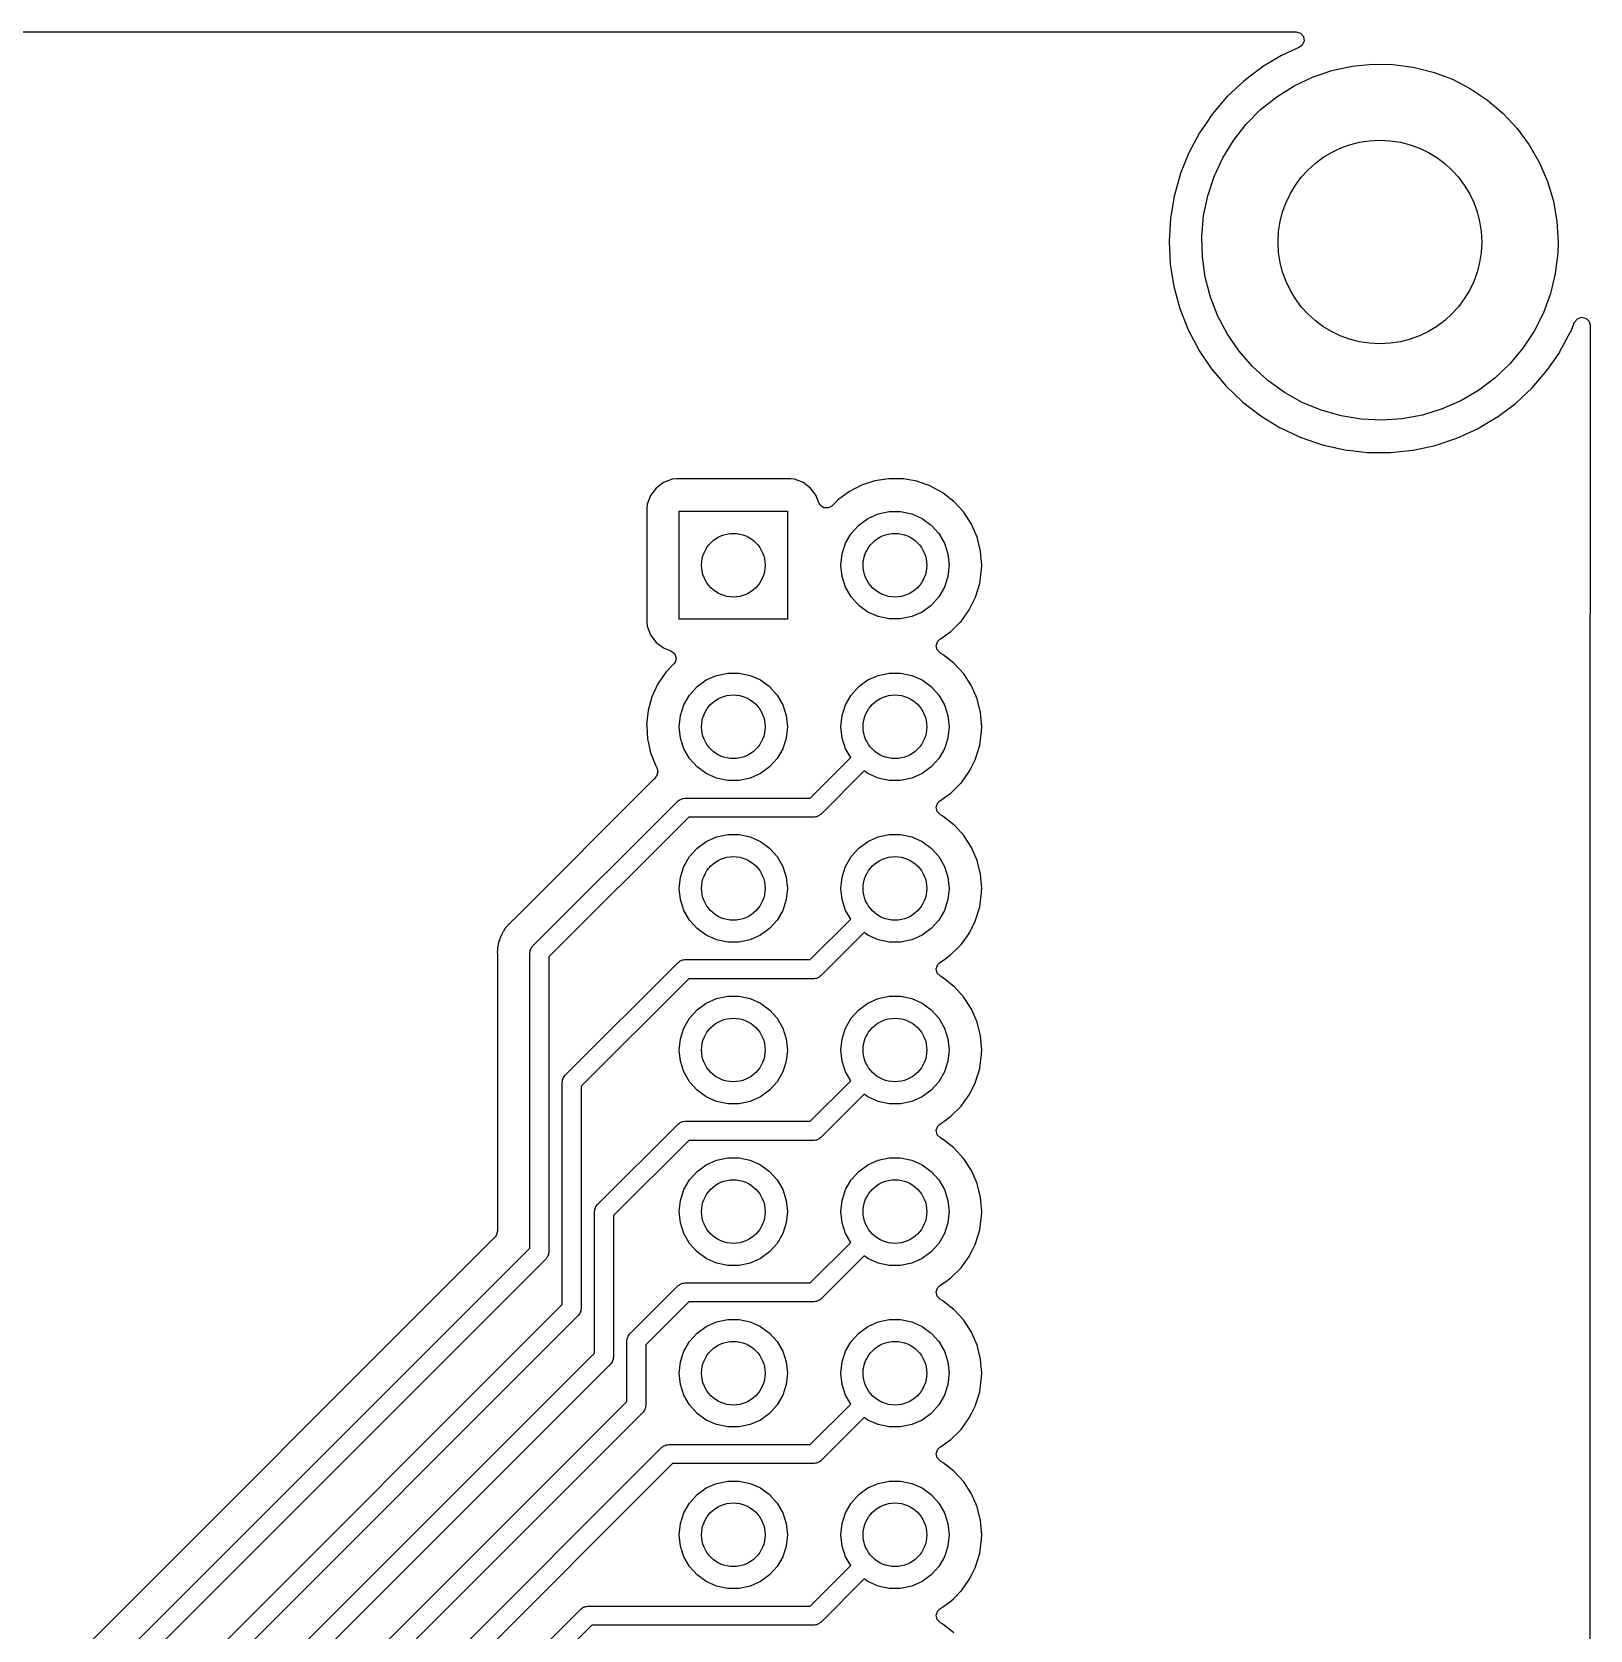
# Model space of a CAD drawing. Extents: x 122.4 to 173.5, y -134.1 to -70.4.
# Drawn here: x 149 to 173.48, y -95.48 to -70.36 of the extents above; entities that cross this region are included whole.
import ezdxf

# ---------------------------------------------------------------- set-up
doc = ezdxf.new("R2010")
doc.units = 0
doc.layers.add('BLACK', color=7, linetype='CONTINUOUS')

msp = doc.modelspace()

# ---------------------------------------------------------------- linework, layer by layer
at = {"layer": 'BLACK', "linetype": 'CONTINUOUS'}
for p, q in [((147.931, -70.3585), (168.865, -70.3585)), ((168.865, -70.3585), (168.933, -70.3785)), ((168.96, -70.567), (168.918, -70.599)), ((168.933, -70.3785), (168.98, -70.4322)), ((168.99, -70.5024), (168.96, -70.567)), ((168.98, -70.4322), (168.99, -70.5024)), ((168.635, -70.7291), (168.327, -70.9131)), ((168.918, -70.599), (168.635, -70.7291)), ((168.14, -71.0547), (168.041, -71.1293)), ((168.324, -70.9152), (168.14, -71.0547)), ((168.327, -70.9131), (168.324, -70.9152)), ((168.324, -70.9152), (168.324, -70.9152)), ((168.831, -71.2063), (169.122, -71.0676)), ((169.122, -71.0676), (169.427, -70.9631)), ((169.427, -70.9631), (169.742, -70.8945)), ((169.742, -70.8945), (170.063, -70.8625)), ((170.063, -70.8625), (170.385, -70.8675)), ((170.385, -70.8675), (170.705, -70.9096)), ((170.705, -70.9096), (171.017, -70.9881)), ((171.017, -70.9881), (171.319, -71.1021)), ((168.041, -71.1293), (167.781, -71.375)), ((168.558, -71.3776), (168.831, -71.2063)), ((171.319, -71.1021), (171.605, -71.2499)), ((171.605, -71.2499), (171.873, -71.4297)), ((167.771, -71.386), (167.548, -71.6475)), ((167.778, -71.3776), (167.771, -71.386)), ((167.781, -71.375), (167.778, -71.3776)), ((167.778, -71.3776), (167.778, -71.3776)), ((168.08, -71.8083), (168.306, -71.5792)), ((168.306, -71.5792), (168.558, -71.3776)), ((171.873, -71.4297), (172.118, -71.6391)), ((167.453, -71.7871), (167.346, -71.9436)), ((167.546, -71.6504), (167.453, -71.7871)), ((167.548, -71.6475), (167.546, -71.6504)), ((167.546, -71.6504), (167.546, -71.6504)), ((167.881, -72.062), (168.08, -71.8083)), ((172.118, -71.6391), (172.337, -71.8752)), ((167.346, -71.9436), (167.177, -72.2597)), ((167.712, -72.3369), (167.881, -72.062)), ((172.337, -71.8752), (172.528, -72.135)), ((167.177, -72.2597), (167.043, -72.5922)), ((167.577, -72.6293), (167.712, -72.3369)), ((172.528, -72.135), (172.688, -72.415)), ((167.043, -72.5922), (167.042, -72.5955)), ((172.688, -72.415), (172.814, -72.7115)), ((167.04, -72.6032), (166.946, -72.9372)), ((167.042, -72.5955), (167.04, -72.6032)), ((167.042, -72.5955), (167.042, -72.5955)), ((167.475, -72.9353), (167.577, -72.6293)), ((172.814, -72.7115), (172.906, -73.0206)), ((166.946, -72.9372), (166.887, -73.2907)), ((167.41, -73.251), (167.475, -72.9353)), ((172.906, -73.0206), (172.961, -73.3382)), ((166.887, -73.2907), (166.867, -73.6484)), ((167.381, -73.5721), (167.41, -73.251)), ((172.961, -73.3382), (172.98, -73.66)), ((167.39, -73.8943), (167.381, -73.5721)), ((166.867, -73.6484), (166.885, -74.0063)), ((172.974, -73.8358), (172.936, -74.1558)), ((172.98, -73.66), (172.974, -73.8358)), ((166.885, -74.0063), (166.885, -74.0097)), ((166.885, -74.0097), (166.885, -74.0097)), ((166.885, -74.0097), (166.89, -74.0408)), ((166.89, -74.0408), (166.941, -74.3602)), ((167.435, -74.2134), (167.39, -73.8943)), ((167.517, -74.5252), (167.435, -74.2134)), ((172.936, -74.1558), (172.86, -74.4693)), ((166.941, -74.3602), (167.036, -74.7059)), ((167.634, -74.8256), (167.517, -74.5252)), ((172.86, -74.4693), (172.75, -74.772)), ((167.036, -74.7059), (167.167, -75.0393)), ((167.785, -75.1105), (167.634, -74.8256)), ((172.75, -74.772), (172.605, -75.06)), ((173.283, -74.8656), (173.35, -74.8427)), ((173.35, -74.8427), (173.419, -74.8598)), ((167.167, -75.0393), (167.334, -75.3566)), ((172.605, -75.06), (172.428, -75.3294)), ((173.01, -75.3833), (173.176, -75.0738)), ((173.176, -75.0738), (173.178, -75.0708)), ((173.178, -75.0708), (173.239, -74.9212)), ((173.239, -74.9212), (173.283, -74.8656)), ((173.419, -74.8598), (173.468, -74.9114)), ((173.468, -74.9114), (173.482, -74.9686)), ((173.482, -74.9686), (173.481, -84.0582)), ((167.968, -75.3761), (167.785, -75.1105)), ((172.428, -75.3294), (172.221, -75.5767)), ((167.334, -75.3566), (167.336, -75.3594)), ((167.336, -75.3594), (167.336, -75.3594)), ((167.336, -75.3594), (167.52, -75.6328)), ((168.179, -75.6191), (167.968, -75.3761)), ((172.221, -75.5767), (171.987, -75.7986)), ((172.805, -75.6816), (172.912, -75.5265)), ((172.912, -75.5265), (173.006, -75.3891)), ((173.006, -75.3891), (173.008, -75.3863)), ((173.006, -75.3891), (173.006, -75.3891)), ((173.008, -75.3863), (173.01, -75.3833)), ((173.01, -75.3833), (173.01, -75.3833)), ((167.52, -75.6328), (167.534, -75.654)), ((167.534, -75.654), (167.765, -75.9282)), ((168.418, -75.836), (168.179, -75.6191)), ((168.68, -76.0241), (168.418, -75.836)), ((171.987, -75.7986), (171.729, -75.9922)), ((172.571, -75.9533), (172.805, -75.6816)), ((167.765, -75.9282), (168.024, -76.1757)), ((168.961, -76.1809), (168.68, -76.0241)), ((171.729, -75.9922), (171.451, -76.1548)), ((172.31, -76.1982), (172.571, -75.9533)), ((168.024, -76.1757), (168.308, -76.3939)), ((169.259, -76.3043), (168.961, -76.1809)), ((169.569, -76.3926), (169.259, -76.3043)), ((171.156, -76.2844), (170.848, -76.3792)), ((171.451, -76.1548), (171.156, -76.2844)), ((172.023, -76.4134), (172.31, -76.1982)), ((168.308, -76.3939), (168.34, -76.4134)), ((168.34, -76.4134), (168.611, -76.5783)), ((168.611, -76.5783), (168.611, -76.5783)), ((168.611, -76.5783), (168.614, -76.5801)), ((168.614, -76.5801), (168.617, -76.5815)), ((168.617, -76.5815), (168.617, -76.5815)), ((168.617, -76.5815), (168.936, -76.7306)), ((169.887, -76.4447), (169.569, -76.3926)), ((170.209, -76.4598), (169.887, -76.4447)), ((170.531, -76.4379), (170.209, -76.4598)), ((170.848, -76.3792), (170.531, -76.4379)), ((171.389, -76.7449), (171.715, -76.5963)), ((171.715, -76.5963), (171.809, -76.5405)), ((171.809, -76.5405), (172.02, -76.4151)), ((172.02, -76.4151), (172.023, -76.4134)), ((172.02, -76.4151), (172.02, -76.4151)), ((168.936, -76.7306), (168.936, -76.7307)), ((168.936, -76.7307), (168.939, -76.7321)), ((168.939, -76.7321), (168.942, -76.7332)), ((168.942, -76.7332), (168.942, -76.7332)), ((168.942, -76.7332), (169.275, -76.8471)), ((169.275, -76.8471), (169.275, -76.8471)), ((169.275, -76.8471), (169.278, -76.8482)), ((169.278, -76.8482), (169.627, -76.927)), ((170.874, -76.8949), (171.049, -76.8574)), ((171.049, -76.8574), (171.389, -76.7449)), ((169.627, -76.927), (169.68, -76.9329)), ((169.68, -76.9329), (169.98, -76.9671)), ((169.98, -76.9671), (169.98, -76.9671)), ((169.98, -76.9671), (169.983, -76.9675)), ((169.983, -76.9675), (169.987, -76.9675)), ((169.987, -76.9675), (169.987, -76.9675)), ((169.987, -76.9675), (170.181, -76.9686)), ((170.181, -76.9686), (170.342, -76.9694)), ((170.342, -76.9694), (170.345, -76.9691)), ((170.345, -76.9691), (170.695, -76.9329)), ((170.345, -76.9691), (170.345, -76.9691)), ((170.695, -76.9329), (170.698, -76.9326)), ((170.695, -76.9329), (170.695, -76.9329)), ((170.698, -76.9326), (170.702, -76.9319)), ((170.702, -76.9319), (170.874, -76.8949)), ((170.702, -76.9319), (170.702, -76.9319)), ((158.807, -77.5267), (158.719, -77.6433)), ((158.923, -77.4394), (158.807, -77.5267)), ((159.06, -77.3883), (158.923, -77.4394)), ((159.122, -77.3815), (159.06, -77.3883)), ((160.918, -77.3815), (159.122, -77.3815)), ((160.98, -77.3883), (160.918, -77.3815)), ((161.117, -77.4394), (160.98, -77.3883)), ((161.233, -77.5267), (161.117, -77.4394)), ((161.321, -77.6433), (161.233, -77.5267)), ((161.829, -77.5896), (161.659, -77.7175)), ((161.834, -77.5865), (161.829, -77.5896)), ((161.829, -77.5896), (161.829, -77.5896)), ((162.032, -77.4834), (161.834, -77.5865)), ((162.244, -77.414), (162.032, -77.4834)), ((162.465, -77.3802), (162.244, -77.414)), ((162.47, -77.3802), (162.465, -77.3802)), ((162.614, -77.382), (162.47, -77.3802)), ((162.47, -77.3802), (162.47, -77.3802)), ((162.688, -77.3829), (162.614, -77.382)), ((162.693, -77.3838), (162.688, -77.3829)), ((162.903, -77.4212), (162.693, -77.3838)), ((162.693, -77.3838), (162.693, -77.3838)), ((162.908, -77.4221), (162.903, -77.4212)), ((162.903, -77.4212), (162.903, -77.4212)), ((162.913, -77.4238), (162.908, -77.4221)), ((163.114, -77.4949), (162.913, -77.4238)), ((162.913, -77.4238), (162.913, -77.4238)), ((163.119, -77.4966), (163.114, -77.4949)), ((163.114, -77.4949), (163.114, -77.4949)), ((163.314, -77.6046), (163.119, -77.4966)), ((163.318, -77.6078), (163.314, -77.6046)), ((163.486, -77.7398), (163.318, -77.6078)), ((163.318, -77.6078), (163.318, -77.6078)), ((158.668, -77.7797), (158.662, -77.8419)), ((158.662, -77.8419), (158.662, -79.6381)), ((158.719, -77.6433), (158.668, -77.7797)), ((161.324, -77.6517), (161.321, -77.6433)), ((161.365, -77.7622), (161.324, -77.6517)), ((161.384, -77.7958), (161.365, -77.7622)), ((161.442, -77.837), (161.384, -77.7958)), ((161.513, -77.8405), (161.442, -77.837)), ((161.574, -77.8051), (161.513, -77.8405)), ((161.599, -77.7797), (161.574, -77.8051)), ((161.655, -77.7206), (161.599, -77.7797)), ((161.659, -77.7175), (161.655, -77.7206)), ((163.486, -77.7399), (163.486, -77.7398)), ((163.49, -77.7431), (163.486, -77.7399)), ((163.64, -77.9083), (163.49, -77.7431)), ((159.17, -79.59), (159.17, -77.89)), ((159.17, -77.89), (160.87, -77.89)), ((160.87, -77.89), (160.87, -79.59)), ((161.872, -78.2404), (161.991, -78.1083)), ((161.991, -78.1083), (162.135, -78.0039)), ((162.135, -78.0039), (162.297, -77.9316)), ((162.297, -77.9316), (162.471, -77.8947)), ((162.471, -77.8947), (162.649, -77.8947)), ((162.649, -77.8947), (162.823, -77.9316)), ((162.823, -77.9316), (162.985, -78.0039)), ((162.985, -78.0039), (163.129, -78.1083)), ((163.129, -78.1083), (163.248, -78.2404)), ((163.761, -78.0958), (163.64, -77.9083)), ((163.85, -78.3007), (163.761, -78.0958)), ((161.783, -78.3943), (161.872, -78.2404)), ((163.248, -78.2404), (163.337, -78.3943)), ((163.905, -78.5174), (163.85, -78.3007)), ((161.71, -78.74), (161.729, -78.5633)), ((161.729, -78.5633), (161.783, -78.3943)), ((163.337, -78.3943), (163.391, -78.5633)), ((163.391, -78.5633), (163.41, -78.74)), ((163.923, -78.74), (163.905, -78.5174)), ((161.729, -78.9167), (161.71, -78.74)), ((163.41, -78.74), (163.391, -78.9167)), ((163.892, -79.0281), (163.922, -78.8066)), ((163.922, -78.8066), (163.923, -78.74)), ((161.783, -79.0857), (161.729, -78.9167)), ((161.872, -79.2396), (161.783, -79.0857)), ((163.337, -79.0857), (163.248, -79.2396)), ((163.391, -78.9167), (163.337, -79.0857)), ((163.827, -79.2418), (163.892, -79.0281)), ((161.991, -79.3717), (161.872, -79.2396)), ((162.135, -79.4761), (161.991, -79.3717)), ((163.129, -79.3717), (162.985, -79.4761)), ((163.248, -79.2396), (163.129, -79.3717)), ((163.728, -79.4421), (163.827, -79.2418)), ((160.87, -79.59), (159.17, -79.59)), ((162.297, -79.5484), (162.135, -79.4761)), ((162.471, -79.5853), (162.297, -79.5484)), ((162.649, -79.5853), (162.471, -79.5853)), ((162.823, -79.5484), (162.649, -79.5853)), ((162.985, -79.4761), (162.823, -79.5484)), ((163.584, -79.6379), (163.598, -79.6235)), ((163.598, -79.6235), (163.728, -79.4421)), ((158.662, -79.6381), (158.668, -79.7003)), ((158.668, -79.7003), (158.719, -79.8367)), ((158.719, -79.8367), (158.807, -79.9533)), ((163.305, -79.8777), (163.44, -79.7812)), ((163.44, -79.7812), (163.445, -79.7762)), ((163.445, -79.7762), (163.584, -79.6379)), ((158.807, -79.9533), (158.923, -80.0406)), ((158.923, -80.0406), (158.932, -80.0438)), ((158.932, -80.0438), (158.932, -80.0438)), ((158.932, -80.0438), (159.04, -80.0845)), ((159.04, -80.0845), (159.097, -80.1272)), ((159.097, -80.1272), (159.122, -80.1937)), ((163.208, -80.0019), (163.233, -79.9355)), ((163.223, -80.0714), (163.208, -80.0019)), ((163.273, -80.1218), (163.223, -80.0714)), ((163.233, -79.9355), (163.261, -79.9089)), ((163.261, -79.9089), (163.305, -79.8777)), ((163.314, -80.1446), (163.273, -80.1218)), ((159.087, -80.2896), (158.961, -80.4221)), ((159.107, -80.2631), (159.087, -80.2896)), ((159.122, -80.1937), (159.107, -80.2631)), ((163.318, -80.1478), (163.314, -80.1446)), ((163.486, -80.2798), (163.318, -80.1478)), ((163.318, -80.1478), (163.318, -80.1478)), ((163.486, -80.2799), (163.486, -80.2798)), ((163.49, -80.2831), (163.486, -80.2799)), ((163.64, -80.4483), (163.49, -80.2831)), ((158.835, -80.6067), (158.741, -80.8093)), ((158.94, -80.4526), (158.835, -80.6067)), ((158.958, -80.4264), (158.94, -80.4526)), ((158.961, -80.4221), (158.958, -80.4264)), ((158.958, -80.4264), (158.958, -80.4264)), ((159.451, -80.6483), (159.595, -80.5439)), ((159.595, -80.5439), (159.757, -80.4716)), ((159.757, -80.4716), (159.931, -80.4347)), ((159.931, -80.4347), (160.109, -80.4347)), ((160.109, -80.4347), (160.283, -80.4716)), ((160.283, -80.4716), (160.445, -80.5439)), ((160.445, -80.5439), (160.589, -80.6483)), ((161.991, -80.6483), (162.135, -80.5439)), ((162.135, -80.5439), (162.297, -80.4716)), ((162.297, -80.4716), (162.471, -80.4347)), ((162.471, -80.4347), (162.649, -80.4347)), ((162.649, -80.4347), (162.823, -80.4716)), ((162.823, -80.4716), (162.985, -80.5439)), ((162.985, -80.5439), (163.129, -80.6483)), ((163.761, -80.6358), (163.64, -80.4483)), ((158.741, -80.8093), (158.681, -81.0246)), ((159.243, -80.9343), (159.332, -80.7804)), ((159.332, -80.7804), (159.451, -80.6483)), ((160.589, -80.6483), (160.708, -80.7804)), ((160.708, -80.7804), (160.797, -80.9343)), ((161.783, -80.9343), (161.872, -80.7804)), ((161.872, -80.7804), (161.991, -80.6483)), ((163.129, -80.6483), (163.248, -80.7804)), ((163.248, -80.7804), (163.337, -80.9343)), ((163.85, -80.8407), (163.761, -80.6358)), ((163.905, -81.0574), (163.85, -80.8407)), ((158.681, -81.0246), (158.657, -81.2467)), ((159.17, -81.28), (159.189, -81.1033)), ((159.189, -81.1033), (159.243, -80.9343)), ((160.797, -80.9343), (160.851, -81.1033)), ((160.851, -81.1033), (160.87, -81.28)), ((161.71, -81.28), (161.729, -81.1033)), ((161.729, -81.1033), (161.783, -80.9343)), ((163.337, -80.9343), (163.391, -81.1033)), ((163.391, -81.1033), (163.41, -81.28)), ((163.923, -81.28), (163.905, -81.0574)), ((158.657, -81.2467), (158.658, -81.2518)), ((158.658, -81.2518), (158.658, -81.2519)), ((158.658, -81.2519), (158.665, -81.3732)), ((158.665, -81.3732), (158.67, -81.4697)), ((159.189, -81.4567), (159.17, -81.28)), ((160.87, -81.28), (160.851, -81.4567)), ((161.729, -81.4567), (161.71, -81.28)), ((163.41, -81.28), (163.391, -81.4567)), ((163.892, -81.5681), (163.922, -81.3466)), ((163.922, -81.3466), (163.923, -81.28)), ((158.67, -81.4697), (158.671, -81.4748)), ((158.671, -81.4748), (158.671, -81.4748)), ((158.671, -81.4748), (158.685, -81.5377)), ((158.685, -81.5377), (158.719, -81.6876)), ((159.243, -81.6257), (159.189, -81.4567)), ((159.332, -81.7796), (159.243, -81.6257)), ((160.797, -81.6257), (160.708, -81.7796)), ((160.851, -81.4567), (160.797, -81.6257)), ((161.783, -81.6257), (161.729, -81.4567)), ((161.864, -81.7643), (161.783, -81.6257)), ((163.337, -81.6257), (163.248, -81.7796)), ((163.391, -81.4567), (163.337, -81.6257)), ((163.827, -81.7818), (163.892, -81.5681)), ((158.719, -81.6876), (158.803, -81.8946)), ((159.451, -81.9117), (159.332, -81.7796)), ((160.708, -81.7796), (160.589, -81.9117)), ((161.228, -82.4), (161.864, -81.7643)), ((163.248, -81.7796), (163.129, -81.9117)), ((163.762, -81.915), (163.825, -81.7865)), ((163.825, -81.7865), (163.827, -81.7818)), ((163.825, -81.7865), (163.825, -81.7865)), ((158.766, -82.1105), (156.564, -84.3123)), ((158.774, -82.1018), (158.766, -82.1105)), ((158.804, -82.0662), (158.774, -82.1018)), ((158.803, -81.8946), (158.806, -81.899)), ((158.814, -82.0533), (158.803, -82.066)), ((158.803, -82.066), (158.804, -82.0662)), ((158.806, -81.899), (158.806, -81.899)), ((158.806, -81.899), (158.817, -81.9171)), ((158.836, -81.9857), (158.814, -82.0533)), ((158.817, -81.9171), (158.836, -81.9857)), ((159.595, -82.0161), (159.451, -81.9117)), ((159.757, -82.0884), (159.595, -82.0161)), ((159.931, -82.1253), (159.757, -82.0884)), ((160.109, -82.1253), (159.931, -82.1253)), ((160.283, -82.0884), (160.109, -82.1253)), ((160.445, -82.0161), (160.283, -82.0884)), ((160.589, -81.9117), (160.445, -82.0161)), ((162.078, -81.9745), (161.396, -82.6561)), ((162.135, -82.0161), (162.078, -81.9745)), ((162.297, -82.0884), (162.135, -82.0161)), ((162.471, -82.1253), (162.297, -82.0884)), ((162.649, -82.1253), (162.471, -82.1253)), ((162.823, -82.0884), (162.649, -82.1253)), ((162.985, -82.0161), (162.823, -82.0884)), ((163.129, -81.9117), (162.985, -82.0161)), ((163.598, -82.1635), (163.728, -81.9821)), ((163.728, -81.9821), (163.762, -81.915)), ((163.261, -82.4489), (163.354, -82.3826)), ((163.354, -82.3826), (163.44, -82.3212)), ((163.44, -82.3212), (163.445, -82.3162)), ((163.445, -82.3162), (163.594, -82.1671)), ((163.594, -82.1671), (163.598, -82.1635)), ((156.866, -84.7299), (159.152, -82.4439)), ((159.152, -82.4439), (159.169, -82.4341)), ((159.169, -82.4341), (159.183, -82.4201)), ((159.183, -82.4201), (159.202, -82.415)), ((159.202, -82.415), (159.219, -82.4051)), ((159.219, -82.4051), (159.239, -82.4051)), ((159.239, -82.4051), (159.258, -82.4)), ((159.258, -82.4), (161.228, -82.4)), ((163.208, -82.5419), (163.233, -82.4755)), ((163.223, -82.6114), (163.208, -82.5419)), ((163.273, -82.6618), (163.223, -82.6114)), ((163.233, -82.4755), (163.261, -82.4489)), ((159.32, -82.7), (157.122, -84.8981)), ((161.29, -82.7), (159.32, -82.7)), ((161.309, -82.6949), (161.29, -82.7)), ((161.329, -82.6949), (161.309, -82.6949)), ((161.346, -82.685), (161.329, -82.6949)), ((161.365, -82.6799), (161.346, -82.685)), ((161.379, -82.6659), (161.365, -82.6799)), ((161.396, -82.6561), (161.379, -82.6659)), ((163.314, -82.6846), (163.273, -82.6618)), ((163.318, -82.6878), (163.314, -82.6846)), ((163.486, -82.8198), (163.318, -82.6878)), ((163.318, -82.6878), (163.318, -82.6878)), ((163.486, -82.8199), (163.486, -82.8198)), ((163.49, -82.8231), (163.486, -82.8199)), ((163.64, -82.9883), (163.49, -82.8231)), ((159.451, -83.1883), (159.595, -83.0839)), ((159.595, -83.0839), (159.757, -83.0116)), ((159.757, -83.0116), (159.931, -82.9747)), ((159.931, -82.9747), (160.109, -82.9747)), ((160.109, -82.9747), (160.283, -83.0116)), ((160.283, -83.0116), (160.445, -83.0839)), ((160.445, -83.0839), (160.589, -83.1883)), ((161.991, -83.1883), (162.135, -83.0839)), ((162.135, -83.0839), (162.297, -83.0116)), ((162.297, -83.0116), (162.471, -82.9747)), ((162.471, -82.9747), (162.649, -82.9747)), ((162.649, -82.9747), (162.823, -83.0116)), ((162.823, -83.0116), (162.985, -83.0839)), ((162.985, -83.0839), (163.129, -83.1883)), ((163.761, -83.1758), (163.64, -82.9883)), ((159.243, -83.4743), (159.332, -83.3204)), ((159.332, -83.3204), (159.451, -83.1883)), ((160.589, -83.1883), (160.708, -83.3204)), ((160.708, -83.3204), (160.797, -83.4743)), ((161.783, -83.4743), (161.872, -83.3204)), ((161.872, -83.3204), (161.991, -83.1883)), ((163.129, -83.1883), (163.248, -83.3204)), ((163.248, -83.3204), (163.337, -83.4743)), ((163.85, -83.3807), (163.761, -83.1758)), ((163.905, -83.5974), (163.85, -83.3807)), ((159.17, -83.82), (159.189, -83.6433)), ((159.189, -83.6433), (159.243, -83.4743)), ((160.797, -83.4743), (160.851, -83.6433)), ((160.851, -83.6433), (160.87, -83.82)), ((161.71, -83.82), (161.729, -83.6433)), ((161.729, -83.6433), (161.783, -83.4743)), ((163.337, -83.4743), (163.391, -83.6433)), ((163.391, -83.6433), (163.41, -83.82)), ((163.923, -83.82), (163.905, -83.5974)), ((159.189, -83.9967), (159.17, -83.82)), ((160.87, -83.82), (160.851, -83.9967)), ((161.729, -83.9967), (161.71, -83.82)), ((163.41, -83.82), (163.391, -83.9967)), ((163.892, -84.1081), (163.922, -83.8866)), ((163.922, -83.8702), (163.923, -83.8234)), ((163.922, -83.8866), (163.922, -83.8702)), ((163.923, -83.8234), (163.923, -83.82)), ((163.923, -83.8234), (163.923, -83.8234)), ((159.243, -84.1657), (159.189, -83.9967)), ((160.851, -83.9967), (160.797, -84.1657)), ((161.783, -84.1657), (161.729, -83.9967)), ((163.391, -83.9967), (163.337, -84.1657)), ((163.827, -84.3218), (163.888, -84.1237)), ((163.888, -84.1237), (163.891, -84.113)), ((163.891, -84.113), (163.892, -84.1081)), ((163.891, -84.113), (163.891, -84.113)), ((173.481, -84.0582), (173.481, -129.501)), ((156.498, -84.3791), (156.477, -84.3997)), ((156.5, -84.3763), (156.498, -84.3791)), ((156.543, -84.3304), (156.5, -84.3763)), ((156.549, -84.3246), (156.543, -84.3304)), ((156.543, -84.3304), (156.543, -84.3304)), ((156.556, -84.3203), (156.549, -84.3246)), ((156.564, -84.3123), (156.556, -84.3203)), ((156.556, -84.3203), (156.556, -84.3203)), ((159.332, -84.3196), (159.243, -84.1657)), ((159.451, -84.4517), (159.332, -84.3196)), ((160.708, -84.3196), (160.589, -84.4517)), ((160.797, -84.1657), (160.708, -84.3196)), ((161.228, -84.94), (161.864, -84.3043)), ((161.864, -84.3043), (161.783, -84.1657)), ((163.248, -84.3196), (163.129, -84.4517)), ((163.337, -84.1657), (163.248, -84.3196)), ((163.736, -84.5067), (163.825, -84.3265)), ((163.825, -84.3265), (163.827, -84.3218)), ((163.825, -84.3265), (163.825, -84.3265)), ((156.343, -84.6311), (156.335, -84.6508)), ((156.35, -84.6124), (156.343, -84.6311)), ((156.355, -84.5917), (156.35, -84.6124)), ((156.364, -84.5754), (156.355, -84.5917)), ((156.377, -84.5512), (156.364, -84.5754)), ((156.382, -84.5405), (156.377, -84.5512)), ((156.398, -84.5054), (156.382, -84.5405)), ((156.401, -84.4981), (156.398, -84.5054)), ((156.398, -84.5054), (156.398, -84.5054)), ((156.406, -84.4911), (156.401, -84.4981)), ((156.414, -84.4812), (156.406, -84.4911)), ((156.425, -84.4647), (156.414, -84.4812)), ((156.431, -84.4528), (156.425, -84.4647)), ((156.435, -84.4459), (156.431, -84.4528)), ((156.431, -84.4528), (156.431, -84.4528)), ((156.467, -84.4122), (156.435, -84.4459)), ((156.474, -84.4032), (156.467, -84.4122)), ((156.477, -84.3997), (156.474, -84.4032)), ((159.595, -84.5561), (159.451, -84.4517)), ((159.757, -84.6284), (159.595, -84.5561)), ((159.931, -84.6653), (159.757, -84.6284)), ((160.283, -84.6284), (160.109, -84.6653)), ((160.445, -84.5561), (160.283, -84.6284)), ((160.589, -84.4517), (160.445, -84.5561)), ((162.078, -84.5145), (161.396, -85.1961)), ((162.135, -84.5561), (162.078, -84.5145)), ((162.297, -84.6284), (162.135, -84.5561)), ((162.471, -84.6653), (162.297, -84.6284)), ((162.823, -84.6284), (162.649, -84.6653)), ((162.985, -84.5561), (162.823, -84.6284)), ((163.129, -84.4517), (162.985, -84.5561)), ((163.603, -84.6964), (163.725, -84.5263)), ((163.725, -84.5263), (163.728, -84.5221)), ((163.728, -84.5221), (163.736, -84.5067)), ((156.312, -84.794), (156.309, -84.8152)), ((156.309, -84.8152), (156.313, -84.8589)), ((156.314, -84.7743), (156.312, -84.794)), ((156.313, -84.8589), (156.313, -84.8611)), ((156.313, -84.8611), (156.314, -84.873)), ((156.318, -84.7361), (156.314, -84.7528)), ((156.314, -84.7528), (156.314, -84.7743)), ((156.314, -84.873), (156.314, -89.2101)), ((156.325, -84.7081), (156.318, -84.7361)), ((156.327, -84.6964), (156.325, -84.7081)), ((156.333, -84.6587), (156.327, -84.6964)), ((156.335, -84.6508), (156.333, -84.6587)), ((156.822, -84.836), (156.827, -84.8169)), ((156.822, -89.4729), (156.822, -84.836)), ((156.827, -84.7972), (156.837, -84.7801)), ((156.827, -84.8169), (156.827, -84.7972)), ((156.837, -84.7801), (156.842, -84.761)), ((156.842, -84.761), (156.856, -84.747)), ((156.856, -84.747), (156.866, -84.7299)), ((157.122, -84.8981), (157.122, -89.535)), ((160.109, -84.6653), (159.931, -84.6653)), ((162.649, -84.6653), (162.471, -84.6653)), ((163.342, -84.9312), (163.44, -84.8612)), ((163.44, -84.8612), (163.445, -84.8562)), ((163.445, -84.8562), (163.556, -84.7451)), ((163.556, -84.7451), (163.598, -84.7035)), ((163.598, -84.7035), (163.603, -84.6964)), ((157.374, -86.7619), (159.152, -84.9839)), ((159.152, -84.9839), (159.169, -84.9741)), ((159.169, -84.9741), (159.183, -84.9601)), ((159.183, -84.9601), (159.202, -84.955)), ((159.202, -84.955), (159.219, -84.9451)), ((159.219, -84.9451), (159.239, -84.9451)), ((159.239, -84.9451), (159.258, -84.94)), ((159.258, -84.94), (161.228, -84.94)), ((163.208, -85.0819), (163.233, -85.0155)), ((163.223, -85.1514), (163.208, -85.0819)), ((163.273, -85.2018), (163.223, -85.1514)), ((163.233, -85.0155), (163.261, -84.9889)), ((163.261, -84.9889), (163.342, -84.9312)), ((159.32, -85.24), (157.63, -86.9301)), ((161.29, -85.24), (159.32, -85.24)), ((161.309, -85.2349), (161.29, -85.24)), ((161.329, -85.2349), (161.309, -85.2349)), ((161.346, -85.225), (161.329, -85.2349)), ((161.365, -85.2199), (161.346, -85.225)), ((161.379, -85.2059), (161.365, -85.2199)), ((161.396, -85.1961), (161.379, -85.2059)), ((163.314, -85.2246), (163.273, -85.2018)), ((163.318, -85.2278), (163.314, -85.2246)), ((163.486, -85.3598), (163.318, -85.2278)), ((163.318, -85.2278), (163.318, -85.2278)), ((163.486, -85.3599), (163.486, -85.3598)), ((163.49, -85.3631), (163.486, -85.3599)), ((163.64, -85.5283), (163.49, -85.3631)), ((159.451, -85.7283), (159.595, -85.6239)), ((159.595, -85.6239), (159.757, -85.5516)), ((159.757, -85.5516), (159.931, -85.5147)), ((159.931, -85.5147), (160.109, -85.5147)), ((160.109, -85.5147), (160.283, -85.5516)), ((160.283, -85.5516), (160.445, -85.6239)), ((160.445, -85.6239), (160.589, -85.7283)), ((161.991, -85.7283), (162.135, -85.6239)), ((162.135, -85.6239), (162.297, -85.5516)), ((162.297, -85.5516), (162.471, -85.5147)), ((162.471, -85.5147), (162.649, -85.5147)), ((162.649, -85.5147), (162.823, -85.5516)), ((162.823, -85.5516), (162.985, -85.6239)), ((162.985, -85.6239), (163.129, -85.7283)), ((163.643, -85.5326), (163.64, -85.5283)), ((163.678, -85.5864), (163.643, -85.5326)), ((163.643, -85.5326), (163.643, -85.5326)), ((163.761, -85.7158), (163.678, -85.5864)), ((159.243, -86.0143), (159.332, -85.8604)), ((159.332, -85.8604), (159.451, -85.7283)), ((160.589, -85.7283), (160.708, -85.8604)), ((160.708, -85.8604), (160.797, -86.0143)), ((161.783, -86.0143), (161.872, -85.8604)), ((161.872, -85.8604), (161.991, -85.7283)), ((163.129, -85.7283), (163.248, -85.8604)), ((163.248, -85.8604), (163.337, -86.0143)), ((163.85, -85.9207), (163.761, -85.7158)), ((159.189, -86.1833), (159.243, -86.0143)), ((160.797, -86.0143), (160.851, -86.1833)), ((161.729, -86.1833), (161.783, -86.0143)), ((163.337, -86.0143), (163.391, -86.1833)), ((163.905, -86.1374), (163.85, -85.9207)), ((163.923, -86.36), (163.905, -86.1374)), ((159.17, -86.36), (159.189, -86.1833)), ((159.189, -86.5367), (159.17, -86.36)), ((160.851, -86.1833), (160.87, -86.36)), ((160.87, -86.36), (160.851, -86.5367)), ((161.71, -86.36), (161.729, -86.1833)), ((161.729, -86.5367), (161.71, -86.36)), ((163.391, -86.1833), (163.41, -86.36)), ((163.41, -86.36), (163.391, -86.5367)), ((163.922, -86.4102), (163.923, -86.3634)), ((163.923, -86.3634), (163.923, -86.36)), ((163.923, -86.3634), (163.923, -86.3634)), ((159.243, -86.7057), (159.189, -86.5367)), ((160.851, -86.5367), (160.797, -86.7057)), ((161.783, -86.7057), (161.729, -86.5367)), ((163.391, -86.5367), (163.337, -86.7057)), ((163.871, -86.7171), (163.891, -86.653)), ((163.891, -86.653), (163.892, -86.6481)), ((163.891, -86.653), (163.891, -86.653)), ((163.892, -86.6481), (163.922, -86.4266)), ((163.922, -86.4266), (163.922, -86.4102)), ((157.33, -86.868), (157.335, -86.8489)), ((157.33, -90.3619), (157.33, -86.868)), ((157.335, -86.8292), (157.345, -86.8121)), ((157.335, -86.8489), (157.335, -86.8292)), ((157.345, -86.8121), (157.35, -86.793)), ((157.35, -86.793), (157.364, -86.779)), ((157.364, -86.779), (157.374, -86.7619)), ((159.332, -86.8596), (159.243, -86.7057)), ((159.451, -86.9917), (159.332, -86.8596)), ((160.708, -86.8596), (160.589, -86.9917)), ((160.797, -86.7057), (160.708, -86.8596)), ((161.228, -87.48), (161.864, -86.8443)), ((161.864, -86.8443), (161.783, -86.7057)), ((163.248, -86.8596), (163.129, -86.9917)), ((163.337, -86.7057), (163.248, -86.8596)), ((163.762, -86.995), (163.825, -86.8665)), ((163.825, -86.8665), (163.827, -86.8618)), ((163.825, -86.8665), (163.825, -86.8665)), ((163.827, -86.8618), (163.871, -86.7171)), ((157.63, -86.9301), (157.63, -90.424)), ((159.595, -87.0961), (159.451, -86.9917)), ((159.757, -87.1684), (159.595, -87.0961)), ((160.445, -87.0961), (160.283, -87.1684)), ((160.589, -86.9917), (160.445, -87.0961)), ((162.078, -87.0545), (161.396, -87.7361)), ((162.135, -87.0961), (162.078, -87.0545)), ((162.297, -87.1684), (162.135, -87.0961)), ((162.985, -87.0961), (162.823, -87.1684)), ((163.129, -86.9917), (162.985, -87.0961)), ((163.598, -87.2435), (163.728, -87.0621)), ((163.728, -87.0621), (163.762, -86.995)), ((159.931, -87.2053), (159.757, -87.1684)), ((160.109, -87.2053), (159.931, -87.2053)), ((160.283, -87.1684), (160.109, -87.2053)), ((162.471, -87.2053), (162.297, -87.1684)), ((162.649, -87.2053), (162.471, -87.2053)), ((162.823, -87.1684), (162.649, -87.2053)), ((163.348, -87.4667), (163.44, -87.4012)), ((163.44, -87.4012), (163.598, -87.2435)), ((157.882, -88.7939), (159.152, -87.5239)), ((159.152, -87.5239), (159.169, -87.5141)), ((159.169, -87.5141), (159.183, -87.5001)), ((159.183, -87.5001), (159.202, -87.495)), ((159.202, -87.495), (159.219, -87.4851)), ((159.219, -87.4851), (159.239, -87.4851)), ((159.239, -87.4851), (159.258, -87.48)), ((159.258, -87.48), (161.228, -87.48)), ((163.208, -87.6219), (163.233, -87.5555)), ((163.223, -87.6914), (163.208, -87.6219)), ((163.233, -87.5555), (163.261, -87.5289)), ((163.261, -87.5289), (163.348, -87.4667)), ((159.32, -87.78), (158.138, -88.9621)), ((161.29, -87.78), (159.32, -87.78)), ((161.309, -87.7749), (161.29, -87.78)), ((161.329, -87.7749), (161.309, -87.7749)), ((161.346, -87.765), (161.329, -87.7749)), ((161.365, -87.7599), (161.346, -87.765)), ((161.379, -87.7459), (161.365, -87.7599)), ((161.396, -87.7361), (161.379, -87.7459)), ((163.273, -87.7418), (163.223, -87.6914)), ((163.314, -87.7646), (163.273, -87.7418)), ((163.318, -87.7678), (163.314, -87.7646)), ((163.486, -87.8998), (163.318, -87.7678)), ((163.318, -87.7678), (163.318, -87.7678)), ((163.486, -87.8999), (163.486, -87.8998)), ((163.49, -87.9031), (163.486, -87.8999)), ((163.64, -88.0683), (163.49, -87.9031)), ((159.451, -88.2683), (159.595, -88.1639)), ((159.595, -88.1639), (159.757, -88.0916)), ((159.757, -88.0916), (159.931, -88.0547)), ((159.931, -88.0547), (160.109, -88.0547)), ((160.109, -88.0547), (160.283, -88.0916)), ((160.283, -88.0916), (160.445, -88.1639)), ((160.445, -88.1639), (160.589, -88.2683)), ((161.991, -88.2683), (162.135, -88.1639)), ((162.135, -88.1639), (162.297, -88.0916)), ((162.297, -88.0916), (162.471, -88.0547)), ((162.471, -88.0547), (162.649, -88.0547)), ((162.649, -88.0547), (162.823, -88.0916)), ((162.823, -88.0916), (162.985, -88.1639)), ((162.985, -88.1639), (163.129, -88.2683)), ((163.761, -88.2558), (163.64, -88.0683)), ((159.243, -88.5543), (159.332, -88.4004)), ((159.332, -88.4004), (159.451, -88.2683)), ((160.589, -88.2683), (160.708, -88.4004)), ((160.708, -88.4004), (160.797, -88.5543)), ((161.783, -88.5543), (161.872, -88.4004)), ((161.872, -88.4004), (161.991, -88.2683)), ((163.129, -88.2683), (163.248, -88.4004)), ((163.248, -88.4004), (163.337, -88.5543)), ((163.85, -88.4607), (163.761, -88.2558)), ((159.189, -88.7233), (159.243, -88.5543)), ((160.797, -88.5543), (160.851, -88.7233)), ((161.729, -88.7233), (161.783, -88.5543)), ((163.337, -88.5543), (163.391, -88.7233)), ((163.905, -88.6774), (163.85, -88.4607)), ((157.838, -88.9), (157.843, -88.8809)), ((157.838, -91.1239), (157.838, -88.9)), ((157.843, -88.8612), (157.853, -88.8441)), ((157.843, -88.8809), (157.843, -88.8612)), ((157.853, -88.8441), (157.858, -88.825)), ((157.858, -88.825), (157.872, -88.811)), ((157.872, -88.811), (157.882, -88.7939)), ((159.17, -88.9), (159.189, -88.7233)), ((159.189, -89.0767), (159.17, -88.9)), ((160.851, -88.7233), (160.87, -88.9)), ((160.87, -88.9), (160.851, -89.0767)), ((161.71, -88.9), (161.729, -88.7233)), ((161.729, -89.0767), (161.71, -88.9)), ((163.391, -88.7233), (163.41, -88.9)), ((163.41, -88.9), (163.391, -89.0767)), ((163.923, -88.9), (163.905, -88.6774)), ((163.922, -88.9666), (163.923, -88.9)), ((158.138, -88.9621), (158.138, -91.186)), ((159.243, -89.2457), (159.189, -89.0767)), ((160.851, -89.0767), (160.797, -89.2457)), ((161.783, -89.2457), (161.729, -89.0767)), ((163.391, -89.0767), (163.337, -89.2457)), ((163.892, -89.1881), (163.922, -88.9666)), ((156.277, -89.2991), (136.641, -108.935)), ((156.293, -89.2782), (156.277, -89.2991)), ((156.314, -89.2101), (156.293, -89.2782)), ((159.332, -89.3996), (159.243, -89.2457)), ((159.451, -89.5317), (159.332, -89.3996)), ((160.708, -89.3996), (160.589, -89.5317)), ((160.797, -89.2457), (160.708, -89.3996)), ((161.228, -90.02), (161.864, -89.3843)), ((161.864, -89.3843), (161.783, -89.2457)), ((163.248, -89.3996), (163.129, -89.5317)), ((163.337, -89.2457), (163.248, -89.3996)), ((163.762, -89.535), (163.825, -89.4065)), ((163.825, -89.4065), (163.827, -89.4018)), ((163.825, -89.4065), (163.825, -89.4065)), ((163.827, -89.4018), (163.892, -89.1881)), ((136.832, -109.463), (156.822, -89.4729)), ((157.078, -89.6411), (137.101, -109.618)), ((157.088, -89.624), (157.078, -89.6411)), ((157.102, -89.61), (157.088, -89.624)), ((157.107, -89.5909), (157.102, -89.61)), ((157.117, -89.5738), (157.107, -89.5909)), ((157.122, -89.535), (157.117, -89.5541)), ((157.117, -89.5541), (157.117, -89.5738)), ((159.595, -89.6361), (159.451, -89.5317)), ((159.757, -89.7084), (159.595, -89.6361)), ((160.445, -89.6361), (160.283, -89.7084)), ((160.589, -89.5317), (160.445, -89.6361)), ((162.078, -89.5945), (161.396, -90.2761)), ((162.135, -89.6361), (162.078, -89.5945)), ((162.297, -89.7084), (162.135, -89.6361)), ((162.985, -89.6361), (162.823, -89.7084)), ((163.129, -89.5317), (162.985, -89.6361)), ((163.636, -89.7312), (163.725, -89.6063)), ((163.725, -89.6063), (163.728, -89.6021)), ((163.728, -89.6021), (163.762, -89.535)), ((159.931, -89.7453), (159.757, -89.7084)), ((160.109, -89.7453), (159.931, -89.7453)), ((160.283, -89.7084), (160.109, -89.7453)), ((162.471, -89.7453), (162.297, -89.7084)), ((162.649, -89.7453), (162.471, -89.7453)), ((162.823, -89.7084), (162.649, -89.7453)), ((163.445, -89.9362), (163.594, -89.7871)), ((163.594, -89.7871), (163.598, -89.7835)), ((163.598, -89.7835), (163.636, -89.7312)), ((158.39, -90.8259), (159.152, -90.0639)), ((159.152, -90.0639), (159.169, -90.0541)), ((159.169, -90.0541), (159.183, -90.0401)), ((159.183, -90.0401), (159.202, -90.035)), ((159.202, -90.035), (159.219, -90.0251)), ((159.219, -90.0251), (159.239, -90.0251)), ((159.239, -90.0251), (159.258, -90.02)), ((159.258, -90.02), (161.228, -90.02)), ((163.208, -90.1619), (163.233, -90.0955)), ((163.223, -90.2314), (163.208, -90.1619)), ((163.233, -90.0955), (163.261, -90.0689)), ((163.261, -90.0689), (163.342, -90.0112)), ((163.342, -90.0112), (163.44, -89.9412)), ((163.44, -89.9412), (163.445, -89.9362)), ((136.932, -110.76), (157.33, -90.3619)), ((157.63, -90.424), (157.625, -90.4431)), ((159.32, -90.32), (158.646, -90.9941)), ((161.29, -90.32), (159.32, -90.32)), ((161.309, -90.3149), (161.29, -90.32)), ((161.329, -90.3149), (161.309, -90.3149)), ((161.346, -90.305), (161.329, -90.3149)), ((161.365, -90.2999), (161.346, -90.305)), ((161.379, -90.2859), (161.365, -90.2999)), ((161.396, -90.2761), (161.379, -90.2859)), ((163.273, -90.2818), (163.223, -90.2314)), ((163.314, -90.3046), (163.273, -90.2818)), ((163.318, -90.3078), (163.314, -90.3046)), ((163.486, -90.4398), (163.318, -90.3078)), ((163.318, -90.3078), (163.318, -90.3078)), ((157.586, -90.5301), (137.144, -110.972)), ((157.596, -90.513), (157.586, -90.5301)), ((157.61, -90.499), (157.596, -90.513)), ((157.615, -90.4799), (157.61, -90.499)), ((157.625, -90.4628), (157.615, -90.4799)), ((157.625, -90.4431), (157.625, -90.4628)), ((159.595, -90.7039), (159.757, -90.6316)), ((159.757, -90.6316), (159.931, -90.5947)), ((159.931, -90.5947), (160.109, -90.5947)), ((160.109, -90.5947), (160.283, -90.6316)), ((160.283, -90.6316), (160.445, -90.7039)), ((162.135, -90.7039), (162.297, -90.6316)), ((162.297, -90.6316), (162.471, -90.5947)), ((162.471, -90.5947), (162.649, -90.5947)), ((162.649, -90.5947), (162.823, -90.6316)), ((162.823, -90.6316), (162.985, -90.7039)), ((163.486, -90.4399), (163.486, -90.4398)), ((163.49, -90.4431), (163.486, -90.4399)), ((163.64, -90.6083), (163.49, -90.4431)), ((163.761, -90.7958), (163.64, -90.6083)), ((158.346, -90.932), (158.351, -90.9129)), ((158.351, -90.8932), (158.361, -90.8761)), ((158.351, -90.9129), (158.351, -90.8932)), ((158.361, -90.8761), (158.366, -90.857)), ((158.366, -90.857), (158.38, -90.843)), ((158.38, -90.843), (158.39, -90.8259)), ((159.332, -90.9404), (159.451, -90.8083)), ((159.451, -90.8083), (159.595, -90.7039)), ((160.445, -90.7039), (160.589, -90.8083)), ((160.589, -90.8083), (160.708, -90.9404)), ((161.872, -90.9404), (161.991, -90.8083)), ((161.991, -90.8083), (162.135, -90.7039)), ((162.985, -90.7039), (163.129, -90.8083)), ((163.129, -90.8083), (163.248, -90.9404)), ((163.85, -91.0007), (163.761, -90.7958)), ((136.932, -112.03), (157.838, -91.1239)), ((158.346, -91.8859), (158.346, -90.932)), ((158.646, -90.9941), (158.646, -91.948)), ((159.189, -91.2633), (159.243, -91.0943)), ((159.243, -91.0943), (159.332, -90.9404)), ((160.708, -90.9404), (160.797, -91.0943)), ((160.797, -91.0943), (160.851, -91.2633)), ((161.729, -91.2633), (161.783, -91.0943)), ((161.783, -91.0943), (161.872, -90.9404)), ((163.248, -90.9404), (163.337, -91.0943)), ((163.337, -91.0943), (163.391, -91.2633)), ((163.905, -91.2174), (163.85, -91.0007)), ((158.094, -91.2921), (137.144, -112.242)), ((158.104, -91.275), (158.094, -91.2921)), ((158.118, -91.261), (158.104, -91.275)), ((158.123, -91.2419), (158.118, -91.261)), ((158.133, -91.2248), (158.123, -91.2419)), ((158.138, -91.186), (158.133, -91.2051)), ((158.133, -91.2051), (158.133, -91.2248)), ((159.17, -91.44), (159.189, -91.2633)), ((160.851, -91.2633), (160.87, -91.44)), ((161.71, -91.44), (161.729, -91.2633)), ((163.391, -91.2633), (163.41, -91.44)), ((163.923, -91.44), (163.905, -91.2174)), ((159.189, -91.6167), (159.17, -91.44)), ((159.243, -91.7857), (159.189, -91.6167)), ((160.851, -91.6167), (160.797, -91.7857)), ((160.87, -91.44), (160.851, -91.6167)), ((161.729, -91.6167), (161.71, -91.44)), ((161.783, -91.7857), (161.729, -91.6167)), ((163.391, -91.6167), (163.337, -91.7857)), ((163.41, -91.44), (163.391, -91.6167)), ((163.892, -91.7281), (163.922, -91.5066)), ((163.922, -91.4902), (163.923, -91.4434)), ((163.922, -91.5066), (163.922, -91.4902)), ((163.923, -91.4434), (163.923, -91.44)), ((163.923, -91.4434), (163.923, -91.4434)), ((136.932, -113.3), (158.346, -91.8859)), ((159.332, -91.9396), (159.243, -91.7857)), ((160.797, -91.7857), (160.708, -91.9396)), ((161.228, -92.56), (161.864, -91.9243)), ((161.864, -91.9243), (161.783, -91.7857)), ((163.337, -91.7857), (163.248, -91.9396)), ((163.827, -91.9418), (163.86, -91.8349)), ((163.86, -91.8349), (163.891, -91.733)), ((163.891, -91.733), (163.892, -91.7281)), ((163.891, -91.733), (163.891, -91.733)), ((158.602, -92.0541), (137.144, -113.512)), ((158.612, -92.037), (158.602, -92.0541)), ((158.626, -92.023), (158.612, -92.037)), ((158.631, -92.0039), (158.626, -92.023)), ((158.641, -91.9868), (158.631, -92.0039)), ((158.646, -91.948), (158.641, -91.9671)), ((158.641, -91.9671), (158.641, -91.9868)), ((159.451, -92.0717), (159.332, -91.9396)), ((159.595, -92.1761), (159.451, -92.0717)), ((159.757, -92.2484), (159.595, -92.1761)), ((160.445, -92.1761), (160.283, -92.2484)), ((160.589, -92.0717), (160.445, -92.1761)), ((160.708, -91.9396), (160.589, -92.0717)), ((162.078, -92.1345), (161.396, -92.8161)), ((162.135, -92.1761), (162.078, -92.1345)), ((162.297, -92.2484), (162.135, -92.1761)), ((162.985, -92.1761), (162.823, -92.2484)), ((163.129, -92.0717), (162.985, -92.1761)), ((163.248, -91.9396), (163.129, -92.0717)), ((163.598, -92.3235), (163.728, -92.1421)), ((163.728, -92.1421), (163.762, -92.075)), ((163.762, -92.075), (163.825, -91.9465)), ((163.825, -91.9465), (163.827, -91.9418)), ((163.825, -91.9465), (163.825, -91.9465)), ((159.931, -92.2853), (159.757, -92.2484)), ((160.109, -92.2853), (159.931, -92.2853)), ((160.283, -92.2484), (160.109, -92.2853)), ((162.471, -92.2853), (162.297, -92.2484)), ((162.649, -92.2853), (162.471, -92.2853)), ((162.823, -92.2484), (162.649, -92.2853)), ((163.44, -92.4812), (163.598, -92.3235)), ((136.932, -114.57), (158.898, -92.6039)), ((158.898, -92.6039), (158.915, -92.5941)), ((158.915, -92.5941), (158.929, -92.5801)), ((158.929, -92.5801), (158.948, -92.575)), ((158.948, -92.575), (158.965, -92.5651)), ((158.965, -92.5651), (158.985, -92.5651)), ((158.985, -92.5651), (159.004, -92.56)), ((159.004, -92.56), (161.228, -92.56)), ((163.208, -92.7019), (163.233, -92.6355)), ((163.233, -92.6355), (163.261, -92.6089)), ((163.261, -92.6089), (163.305, -92.5777)), ((163.305, -92.5777), (163.44, -92.4812)), ((159.066, -92.86), (137.144, -114.782)), ((161.29, -92.86), (159.066, -92.86)), ((161.309, -92.8549), (161.29, -92.86)), ((161.329, -92.8549), (161.309, -92.8549)), ((161.346, -92.845), (161.329, -92.8549)), ((161.365, -92.8399), (161.346, -92.845)), ((161.379, -92.8259), (161.365, -92.8399)), ((161.396, -92.8161), (161.379, -92.8259)), ((163.223, -92.7714), (163.208, -92.7019)), ((163.273, -92.8218), (163.223, -92.7714)), ((163.314, -92.8446), (163.273, -92.8218)), ((163.318, -92.8478), (163.314, -92.8446)), ((163.486, -92.9798), (163.318, -92.8478)), ((163.318, -92.8478), (163.318, -92.8478)), ((159.595, -93.2439), (159.757, -93.1716)), ((159.757, -93.1716), (159.931, -93.1347)), ((159.931, -93.1347), (160.109, -93.1347)), ((160.109, -93.1347), (160.283, -93.1716)), ((160.283, -93.1716), (160.445, -93.2439)), ((162.135, -93.2439), (162.297, -93.1716)), ((162.297, -93.1716), (162.471, -93.1347)), ((162.471, -93.1347), (162.649, -93.1347)), ((162.649, -93.1347), (162.823, -93.1716)), ((162.823, -93.1716), (162.985, -93.2439)), ((163.486, -92.9799), (163.486, -92.9798)), ((163.49, -92.9831), (163.486, -92.9799)), ((163.64, -93.1483), (163.49, -92.9831)), ((163.761, -93.3358), (163.64, -93.1483)), ((159.332, -93.4804), (159.451, -93.3483)), ((159.451, -93.3483), (159.595, -93.2439)), ((160.445, -93.2439), (160.589, -93.3483)), ((160.589, -93.3483), (160.708, -93.4804)), ((161.872, -93.4804), (161.991, -93.3483)), ((161.991, -93.3483), (162.135, -93.2439)), ((162.985, -93.2439), (163.129, -93.3483)), ((163.129, -93.3483), (163.248, -93.4804)), ((163.85, -93.5407), (163.761, -93.3358)), ((159.189, -93.8033), (159.243, -93.6343)), ((159.243, -93.6343), (159.332, -93.4804)), ((160.708, -93.4804), (160.797, -93.6343)), ((160.797, -93.6343), (160.851, -93.8033)), ((161.729, -93.8033), (161.783, -93.6343)), ((161.783, -93.6343), (161.872, -93.4804)), ((163.248, -93.4804), (163.337, -93.6343)), ((163.337, -93.6343), (163.391, -93.8033)), ((163.905, -93.7574), (163.85, -93.5407)), ((159.17, -93.98), (159.189, -93.8033)), ((160.851, -93.8033), (160.87, -93.98)), ((161.71, -93.98), (161.729, -93.8033)), ((163.391, -93.8033), (163.41, -93.98)), ((163.923, -93.98), (163.905, -93.7574)), ((159.189, -94.1567), (159.17, -93.98)), ((159.243, -94.3257), (159.189, -94.1567)), ((160.851, -94.1567), (160.797, -94.3257)), ((160.87, -93.98), (160.851, -94.1567)), ((161.729, -94.1567), (161.71, -93.98)), ((161.783, -94.3257), (161.729, -94.1567)), ((163.391, -94.1567), (163.337, -94.3257)), ((163.41, -93.98), (163.391, -94.1567)), ((163.892, -94.2681), (163.922, -94.0466)), ((163.922, -94.0417), (163.923, -93.9834)), ((163.922, -94.0466), (163.922, -94.0417)), ((163.923, -93.9834), (163.923, -93.98)), ((163.923, -93.9834), (163.923, -93.9834)), ((159.332, -94.4796), (159.243, -94.3257)), ((160.797, -94.3257), (160.708, -94.4796)), ((161.864, -94.4643), (161.783, -94.3257)), ((163.337, -94.3257), (163.248, -94.4796)), ((163.827, -94.4818), (163.892, -94.2681)), ((159.451, -94.6117), (159.332, -94.4796)), ((159.595, -94.7161), (159.451, -94.6117)), ((160.589, -94.6117), (160.445, -94.7161)), ((160.708, -94.4796), (160.589, -94.6117)), ((161.228, -95.1), (161.864, -94.4643)), ((162.078, -94.6745), (161.396, -95.3561)), ((162.135, -94.7161), (162.078, -94.6745)), ((163.129, -94.6117), (162.985, -94.7161)), ((163.248, -94.4796), (163.129, -94.6117)), ((163.598, -94.8635), (163.728, -94.6821)), ((163.728, -94.6821), (163.768, -94.6017)), ((163.768, -94.6017), (163.825, -94.4865)), ((163.825, -94.4865), (163.827, -94.4818)), ((163.825, -94.4865), (163.825, -94.4865)), ((159.757, -94.7884), (159.595, -94.7161)), ((159.931, -94.8253), (159.757, -94.7884)), ((160.109, -94.8253), (159.931, -94.8253)), ((160.283, -94.7884), (160.109, -94.8253)), ((160.445, -94.7161), (160.283, -94.7884)), ((162.297, -94.7884), (162.135, -94.7161)), ((162.471, -94.8253), (162.297, -94.7884)), ((162.649, -94.8253), (162.471, -94.8253)), ((162.823, -94.7884), (162.649, -94.8253)), ((162.985, -94.7161), (162.823, -94.7884)), ((163.477, -94.9842), (163.594, -94.8671)), ((163.594, -94.8671), (163.598, -94.8635)), ((136.932, -115.84), (157.628, -95.1439)), ((157.628, -95.1439), (157.645, -95.1341)), ((157.645, -95.1341), (157.659, -95.1201)), ((157.659, -95.1201), (157.678, -95.115)), ((157.678, -95.115), (157.695, -95.1051)), ((157.695, -95.1051), (157.715, -95.1051)), ((157.715, -95.1051), (157.734, -95.1)), ((157.734, -95.1), (161.228, -95.1)), ((163.208, -95.2419), (163.233, -95.1755)), ((163.233, -95.1755), (163.261, -95.1489)), ((163.261, -95.1489), (163.305, -95.1177)), ((163.305, -95.1177), (163.44, -95.0212)), ((163.44, -95.0212), (163.477, -94.9842)), ((157.796, -95.4), (137.144, -116.052)), ((161.29, -95.4), (157.796, -95.4)), ((161.309, -95.3949), (161.29, -95.4)), ((161.329, -95.3949), (161.309, -95.3949)), ((161.346, -95.385), (161.329, -95.3949)), ((161.365, -95.3799), (161.346, -95.385)), ((161.379, -95.3659), (161.365, -95.3799)), ((161.396, -95.3561), (161.379, -95.3659)), ((163.223, -95.3114), (163.208, -95.2419)), ((163.273, -95.3618), (163.223, -95.3114)), ((163.314, -95.3846), (163.273, -95.3618)), ((163.318, -95.3878), (163.314, -95.3846)), ((163.486, -95.5198), (163.318, -95.3878)), ((163.318, -95.3878), (163.318, -95.3878))]:
    msp.add_line(p, q, dxfattribs=at)
at = {"layer": 'BLACK'}
for centre, radius in [((170.18, -73.66), 1.6), ((160.02, -78.74), 0.5), ((162.56, -78.74), 0.5), ((160.02, -81.28), 0.5), ((162.56, -81.28), 0.5), ((160.02, -83.82), 0.5), ((162.56, -83.82), 0.5), ((160.02, -86.36), 0.5), ((162.56, -86.36), 0.5), ((160.02, -88.9), 0.5), ((162.56, -88.9), 0.5), ((160.02, -91.44), 0.5), ((162.56, -91.44), 0.5), ((160.02, -93.98), 0.5), ((162.56, -93.98), 0.5)]:
    msp.add_circle(centre, radius, dxfattribs=at)

doc.saveas('drawing.dxf')
